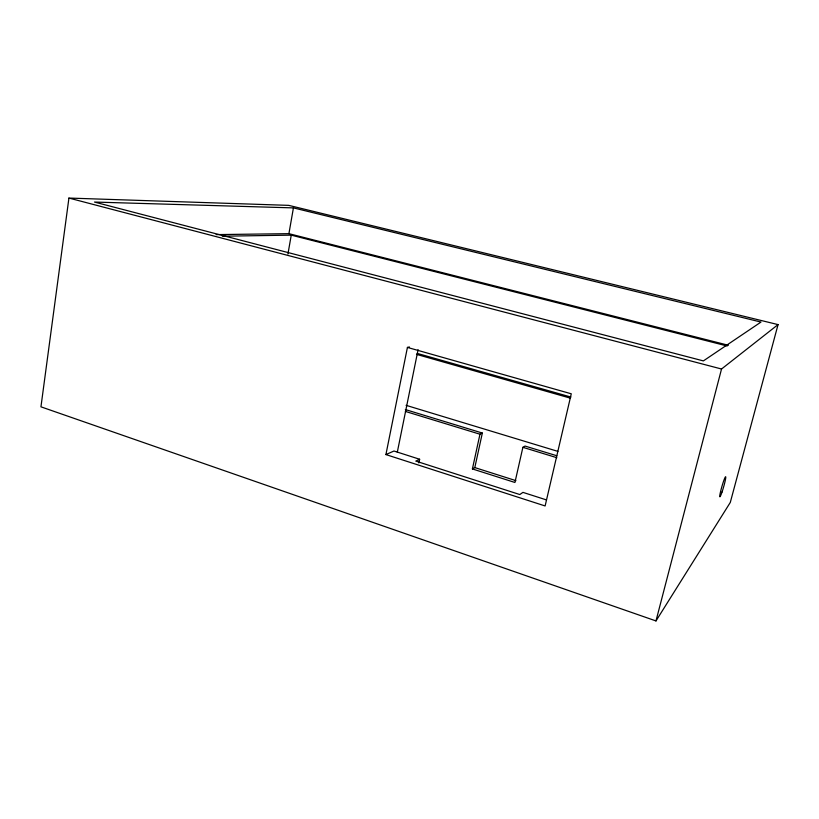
<?xml version="1.0" encoding="UTF-8"?>
<svg xmlns="http://www.w3.org/2000/svg" width="819" height="819" viewBox="0 0 819 819"><rect width="100%" height="100%" fill="white"/><g stroke="black" fill="none" stroke-linecap="round" stroke-linejoin="round"><path stroke-width="1.23" d="M68.929 198.065L40.95 406.828L655.978 620.935L730.292 502.446L778.05 324.6L288.749 205.364L68.929 198.065L721.529 369.011L778.05 324.6M216.134 234.603L288.912 233.671L293.427 207.893L760.994 322.062L703.378 360.903L94.482 202.058L293.427 207.893M287.94 254.013L291.257 235.145L727.221 345.997M407.422 347.42L571.273 393.796L545.116 505.958L385.913 454.576L407.422 347.42L409.408 346.939M397.307 452.19L418.089 349.672M418.867 462.94L419.635 459.254L393.959 451.023L385.913 454.576M472.399 468.939L479.965 434.213L482.34 433.046L474.805 467.588L472.399 468.939L514.926 482.473L522.891 447.328L525.051 446.068L556.818 455.753M655.978 620.935L721.529 369.011M419.635 459.254L415.817 461.097L519.819 494.553L522.942 492.373L546.314 499.866M222.307 236.2L291.257 235.145M288.912 233.671L728.408 345.28M417.188 353.388L570.904 397.061M416.492 354.351L570.249 398.106M406.07 405.323L557.893 451.382M405.344 409.561L482.34 433.046M405.344 411.414L479.965 434.213M522.891 447.328L556.838 457.698M474.805 467.588L515.919 480.64M722 492.096A10.381 0.88 -73.9 0 0 725.675 476.74A10.381 0.88 -73.9 0 0 720.638 491.277A10.381 0.88 -73.9 0 0 722 492.096"/></g></svg>
